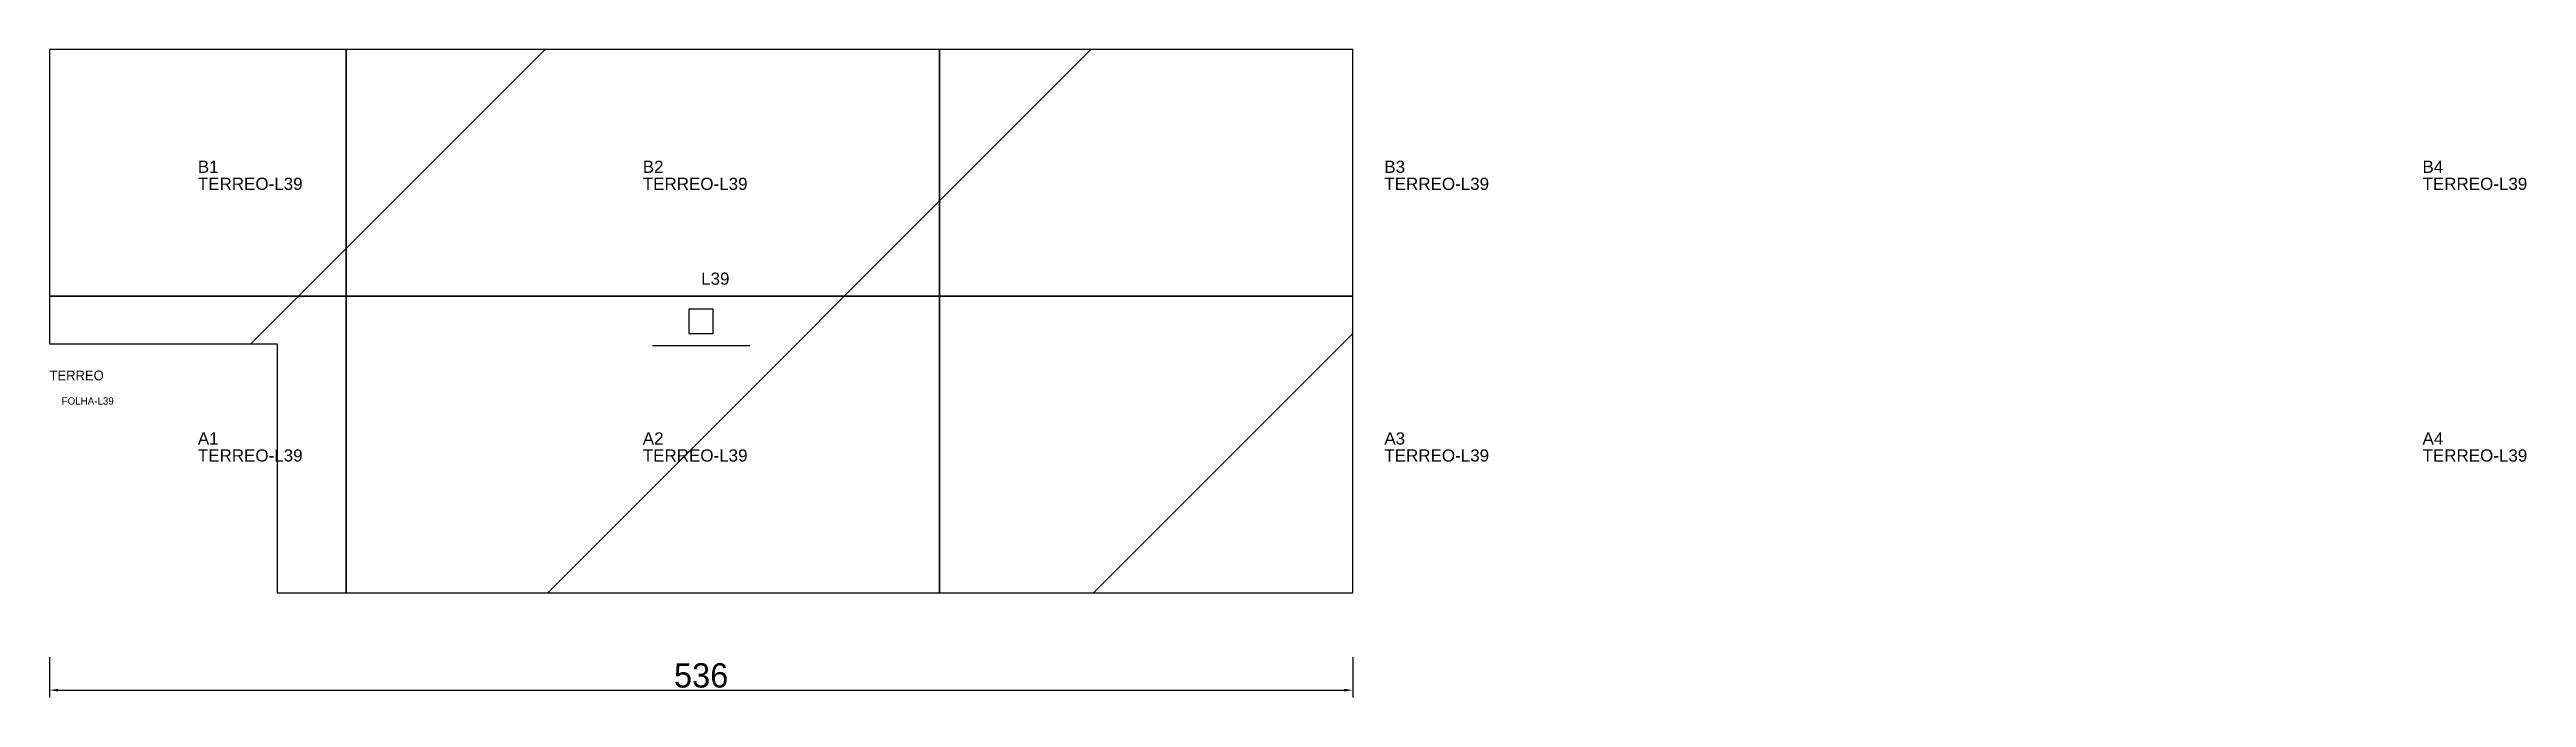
# Model space of a CAD drawing. Header units: metres. Extents: x 222 to 1241, y -65 to 202.
import ezdxf

# ---------------------------------------------------------------- set-up
doc = ezdxf.new("R2010")
doc.units = ezdxf.units.M
for name, color, linetype in [('3', 3, 'CONTINUOUS'), ('AUX00', 7, 'CONTINUOUS'), ('COTA', 241, 'CONTINUOUS'), ('FOLHA', 255, 'CONTINUOUS'), ('Hachura', 251, 'CONTINUOUS'), ('NOMENCLATURA', 7, 'CONTINUOUS'), ('Nível', 160, 'CONTINUOUS'), ('Painéis', 200, 'CONTINUOUS'), ('Pilares', 5, 'CONTINUOUS'), ('SARR_2.2x7', 40, 'CONTINUOUS')]:
    doc.layers.add(name, color=color, linetype=linetype)
doc.styles.add('ARIAL', font='Arial.ttf')
doc.styles.add('STR_STANDARD', font='arial.ttf')
doc.dimstyles.new('EZ DXF', dxfattribs={"dimtxt": 10, "dimasz": 3.5, "dimexe": 3, "dimexo": 1.5, "dimgap": 1, "dimtad": 1, "dimdec": 1, "dimdsep": 46, "dimcen": 2.5, "dimazin": 3, "dimtfac": 1, "dimtmove": 0, "dimatfit": 3})

msp = doc.modelspace()

# ---------------------------------------------------------------- hatches: boundary and pattern name
at = {"layer": 'Hachura'}
h = msp.add_hatch(dxfattribs=at)
h.set_pattern_fill('ANSI31', scale=50)
h.paths.add_polyline_path([(222.2, 80.5), (315.87, 80.5), (315.87, -21.9), (758.2, -21.9), (758.2, 201.5), (222.2, 201.5)])
h = msp.add_hatch(dxfattribs=at)
h.set_pattern_fill('ANSI31', scale=50)
h.paths.add_polyline_path([(222.2, 80.5), (315.87, 80.5), (315.87, -21.9), (758.2, -21.9), (758.2, 201.5), (222.2, 201.5)])

# ---------------------------------------------------------------- linework, layer by layer
at = {"layer": '3'}
for points in [[(344.2, -21.9), (344.2, 201.5)], [(344.2, -21.9), (344.2, 201.5)], [(588.2, -21.9), (588.2, 201.5)], [(588.2, -21.9), (588.2, 201.5)], [(222.2, 100.1), (758.2, 100.1)], [(222.2, 100.1), (758.2, 100.1)]]:
    msp.add_lwpolyline(points, close=True, dxfattribs=at)
at = {"layer": 'Painéis', "color": 200}
for p, q in [((758.2, 201.5), (222.2, 201.5)), ((222.2, 201.5), (222.2, 80.5)), ((758.2, 201.5), (222.2, 201.5)), ((222.2, 201.5), (222.2, 80.5)), ((758.2, -21.9), (758.2, 201.5)), ((758.2, -21.9), (758.2, 201.5)), ((222.2, 80.5), (315.87, 80.5)), ((222.2, 80.5), (315.87, 80.5)), ((315.87, 80.5), (315.87, -21.9)), ((315.87, 80.5), (315.87, -21.9)), ((315.87, -21.9), (758.2, -21.9)), ((315.87, -21.9), (758.2, -21.9))]:
    msp.add_line(p, q, dxfattribs=at)
at = {"layer": 'Pilares'}
msp.add_lwpolyline([(485.2, 84.8), (495.2, 84.8), (495.2, 94.8), (485.2, 94.8)], close=True, dxfattribs=at)
msp.add_lwpolyline([(485.2, 84.8), (495.2, 84.8), (495.2, 94.8), (485.2, 94.8)], close=True, dxfattribs=at)
at = {"layer": 'SARR_2.2x7'}
msp.add_line((470.2, 79.8), (510.2, 79.8), dxfattribs=at)
msp.add_line((470.2, 79.8), (510.2, 79.8), dxfattribs=at)

# ---------------------------------------------------------------- texts
at = {"layer": '3', "style": 'STR_STANDARD'}
for s, p in [('B1', (283.2, 150.8)), ('B1', (283.2, 150.8)), ('B2', (466.2, 150.8)), ('B2', (466.2, 150.8)), ('B3', (771.2, 150.8)), ('B3', (771.2, 150.8)), ('B4', (1198.2, 150.8)), ('B4', (1198.2, 150.8)), ('A1', (283.2, 39.1)), ('A1', (283.2, 39.1)), ('A2', (466.2, 39.1)), ('A2', (466.2, 39.1)), ('A3', (771.2, 39.1)), ('A3', (771.2, 39.1)), ('A4', (1198.2, 39.1)), ('A4', (1198.2, 39.1))]:
    msp.add_text(s, height=5, dxfattribs=at).set_placement(p)
at = {"layer": 'AUX00', "style": 'STR_STANDARD'}
for p in [(283.2, 143.8), (283.2, 143.8), (466.2, 143.8), (466.2, 143.8), (771.2, 143.8), (771.2, 143.8), (1198.2, 143.8), (1198.2, 143.8), (283.2, 32.1), (283.2, 32.1), (466.2, 32.1), (466.2, 32.1), (771.2, 32.1), (771.2, 32.1), (1198.2, 32.1), (1198.2, 32.1)]:
    msp.add_text('TERREO-L39', height=5, dxfattribs=at).set_placement(p)
at = {"layer": 'FOLHA'}
msp.add_text('FOLHA-L39', height=3, dxfattribs=at).set_placement((227.2, 55.5))
msp.add_text('FOLHA-L39', height=3, dxfattribs=at).set_placement((227.2, 55.5))
at = {"layer": 'NOMENCLATURA', "insert": (490.2, 109.8), "char_height": 5, "attachment_point": 1, "style": 'ARIAL'}
msp.add_mtext('L39', dxfattribs=at)
msp.add_mtext('L39', dxfattribs=at)
at = {"layer": 'Nível'}
msp.add_text('TERREO', height=4, dxfattribs=at).set_placement((222.2, 65.5))
msp.add_text('TERREO', height=4, dxfattribs=at).set_placement((222.2, 65.5))

# ---------------------------------------------------------------- dimensions: what is measured, and where the dimension line sits
at = {"layer": 'COTA'}
msp.add_linear_dim(base=(222.2, -61.9), p1=(222.2, -46.9), p2=(758.2, -46.9), dimstyle='EZ DXF', dxfattribs=at).render()
msp.add_linear_dim(base=(222.2, -61.9), p1=(222.2, -46.9), p2=(758.2, -46.9), dimstyle='EZ DXF', dxfattribs=at).render()

doc.saveas('drawing.dxf')
